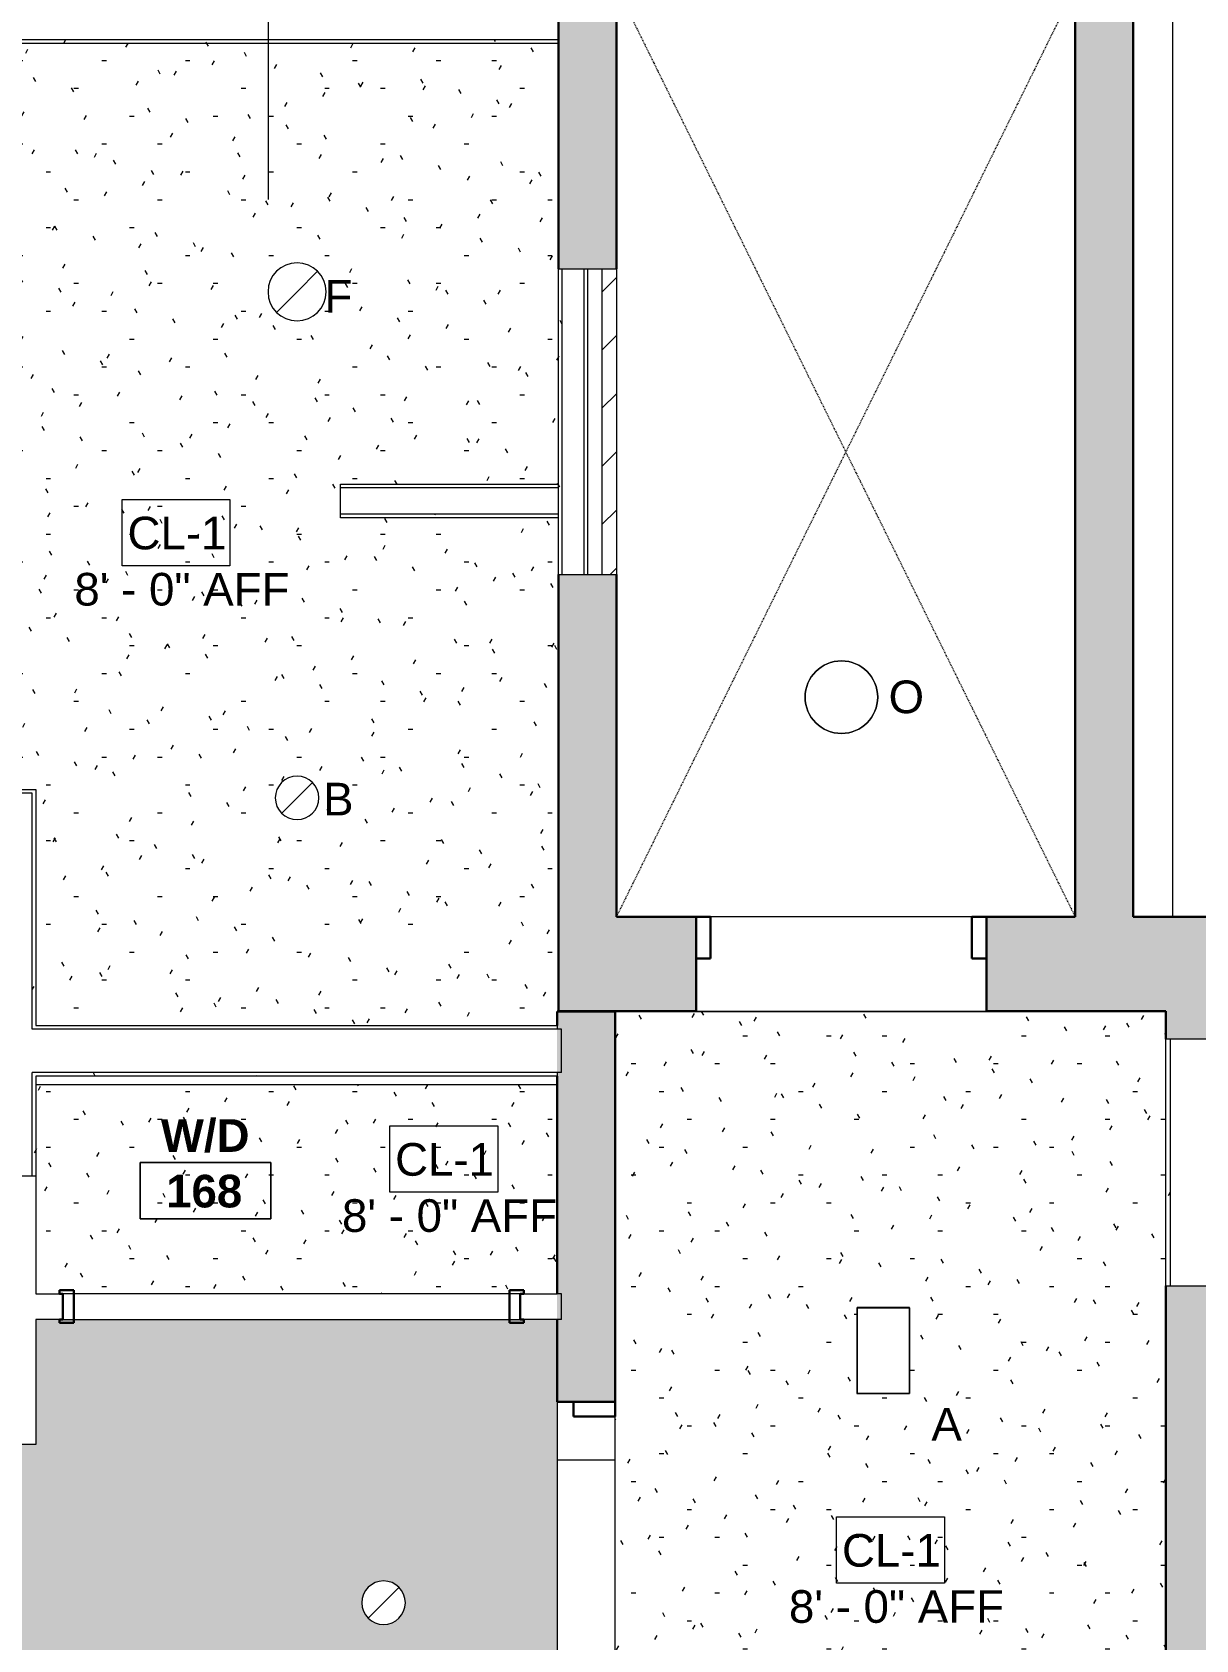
# Model space of a CAD drawing. Header units: inches. Extents: x -529 to 1063, y -2066 to -482.
# Drawn here: x -266.9 to -106.5, y -1784.4 to -1562.8 of the extents above; entities that cross this region are included whole.
import ezdxf

# ---------------------------------------------------------------- set-up
doc = ezdxf.new("R2010")
doc.units = ezdxf.units.IN
doc.header["$MEASUREMENT"] = 0
doc.linetypes.add('Hidden 1_8_', pattern=[0.1875, 0.125, -0.0625])
for name, color, linetype, lineweight in [('A-AREA-IDEN', 2, 'Continuous', 9), ('A-CLNG', 13, 'Continuous', 18), ('A-CLNG-IDEN', 151, 'Continuous', 9), ('A-CLNG-PATT', 13, 'Continuous', 18), ('A-DETL-HDLN', 90, 'Hidden 1_8_', 9), ('A-DOOR', 31, 'Continuous', 18), ('A-DOOR-FRAM', 31, 'Continuous', 30), ('A-ROOF', 132, 'Continuous', 18), ('A-WALL', 113, 'Continuous', 18), ('A-WALL-PATT', 111, 'Continuous', 18), ('E-LITE-EQPM', 33, 'Continuous', 9), ('E-LITE-EQPM-IDEN', 33, 'Continuous', 9), ('I-WALL', 2, 'Continuous', 18)]:
    doc.layers.add(name, color=color, linetype=linetype, lineweight=lineweight)
doc.styles.add('Arial', font='arial.ttf', dxfattribs={"height": 4.5})
doc.styles.add('Swis721 Lt BT', font='swissl.ttf', dxfattribs={"height": 4.5})
doc.styles.add('Swis721 Lt BT_B', font='', dxfattribs={"height": 4.5})
doc.styles.get('Swis721 Lt BT_B').set_extended_font_data('Swis721 Lt BT', bold=True)
pattern_1 = [(0, (0, 0), (15.36, 3.84), [0.634, -10.886, 0.634, -10.886, -61.44]), (0, (0, 0), (15.36, 3.84), [-23.04, 0.634, -22.406, 0.634, -10.886, -26.88]), (0, (0, 0), (15.36, 3.84), [-57.6, 0.634, -7.046, 0.634, -18.566]), (120, (5.76, 1.92), (-11.0055376, 11.38215), [0.634, -10.886, 0.634, -10.886, -61.44]), (120, (5.76, 1.92), (-11.0055376, 11.38215), [-23.04, 0.634, -22.406, 0.634, -10.886, -26.88]), (120, (5.76, 1.92), (-11.0055376, 11.38215), [-57.6, 0.634, -7.046, 0.634, -18.566]), (240, (7.68, 9.6), (-4.3544624, -15.22215), [0.634, -10.886, 0.634, -10.886, -61.44]), (240, (7.68, 9.6), (-4.3544624, -15.22215), [-23.04, 0.634, -22.406, 0.634, -10.886, -26.88]), (240, (7.68, 9.6), (-4.3544624, -15.22215), [-57.6, 0.634, -7.046, 0.634, -18.566])]

# ---------------------------------------------------------------- blocks, each defined once
blk = doc.blocks.new('Single Flush - D1 3_ X 7_3_ - NOT FR-6102866-1ST FLOOR - RCP')
at = {"layer": 'A-DOOR-FRAM', "color": 8}
for p, q in [((-20, -0.75), (-20, -6.5)), ((-20, -0.75), (-18, -0.75)), ((-18, -0.75), (-18, -6.5)), ((18.000004, -0.75), (18.000004, -6.5)), ((18.000004, -0.75), (20.000004, -0.75)), ((20.000004, -0.75), (20.000004, -6.5)), ((-20, -6.5), (-18, -6.5)), ((18.000004, -6.5), (20.000004, -6.5))]:
    blk.add_line(p, q, dxfattribs=at)
blk = doc.blocks.new('Downlight - Recessed Can - 6_ Incandescent - 277V-5290754-1ST FLOOR - RCP')
at = {"layer": 'E-LITE-EQPM'}
for q in [(-2.12, -2.12), (2.12, 2.12)]:
    blk.add_line((0, 0), q, dxfattribs=at)
for start, end in [(360, 180), (0, 180), (180, 360), (180, 360)]:
    blk.add_arc((0, 0), 3, start, end, dxfattribs=at)
blk = doc.blocks.new('Trybeca Rectangle Trimless 300mm 33W  HCOFO - Trybeca Rectangle Trimlles 300 mm  HCOFO Embossed matt white-5303995-1ST FLOOR - RCP')
at = {"layer": 'E-LITE-EQPM'}
for p, q in [((-3.61, -5.91), (-3.61, 5.91)), ((-3.61, 5.91), (3.6, 5.91)), ((3.6, 5.91), (3.6, -5.91)), ((3.6, -5.91), (-3.61, -5.91))]:
    blk.add_line(p, q, dxfattribs=at)
for centre, radius, start, end in [((-3.59, 5.89), 0.0375, 90, 180), ((3.58, 5.88), 0.0407, 0, 90), ((-3.59, -5.89), 0.0389, 180, 270), ((3.58, -5.89), 0.0393, 270, 0)]:
    blk.add_arc(centre, radius, start, end, dxfattribs=at)
blk = doc.blocks.new('Single Flush - D1 3_ X 8_ - FR-6102084-1ST FLOOR - RCP')
at = {"layer": 'A-DOOR-FRAM'}
for p, q in [((-20, -1.75), (-20, 4)), ((-20, 4), (-18, 4)), ((-18, -1.75), (-18, 4)), ((18.000004, -1.75), (18.000004, 4)), ((18.000004, 4), (20.000004, 4)), ((20.000004, -1.75), (20.000004, 4)), ((-20, -1.75), (-18, -1.75)), ((18.000004, -1.75), (20.000004, -1.75))]:
    blk.add_line(p, q, dxfattribs=at)
blk = doc.blocks.new('Downlight - Recessed Can - 8_ Incandescent - 120V-6101284-1ST FLOOR - RCP')
at = {"layer": 'E-LITE-EQPM'}
for q in [(2.83, 2.83), (-2.83, -2.83)]:
    blk.add_line((0, 0), q, dxfattribs=at)
for start, end in [(360, 180), (0, 180), (180, 360), (180, 360)]:
    blk.add_arc((0, 0), 4, start, end, dxfattribs=at)
blk = doc.blocks.new('Double Flush - D2 5_ X 8_-6101976-1ST FLOOR - RCP')
at = {"layer": 'A-DOOR-FRAM'}
for p, q in [((-32, 2.25), (-30, 2.25)), ((-32, 2.25), (-32, 1.75)), ((-30, -2.25), (-30, 2.25)), ((30.000004, -2.25), (30.000004, 2.25)), ((30.000004, 2.25), (32.000004, 2.25)), ((32.000004, 2.25), (32.000004, 1.75)), ((-32, 1.75), (-31.5, 1.75)), ((-31.5, -1.75), (-31.5, 1.75)), ((31.500004, 1.75), (32.000004, 1.75)), ((31.500004, -1.75), (31.500004, 1.75)), ((-32, -1.75), (-31.5, -1.75)), ((-32, -2.25), (-32, -1.75)), ((31.500004, -1.75), (32.000004, -1.75)), ((32.000004, -2.25), (32.000004, -1.75)), ((-32, -2.25), (-30, -2.25)), ((30.000004, -2.25), (32.000004, -2.25))]:
    blk.add_line(p, q, dxfattribs=at)
blk = doc.blocks.new('Ceiling Light - Flat Round - 100W - 277V-6077128-1ST FLOOR - RCP')
at = {"layer": 'E-LITE-EQPM'}
blk.add_circle((0, 0), 5, dxfattribs=at)
for start, end in [(360, 180), (180, 360)]:
    blk.add_arc((0, 0), 5, start, end, dxfattribs=at)
blk = doc.blocks.new('Room Tag - Room Name and Number-3379422-1ST FLOOR - RCP')
at = {"layer": 'A-AREA-IDEN'}
for p, q in [((-0.1881, -0.1636), (-0.1881, -0.0018)), ((-0.1881, -0.0018), (0.1869, -0.0018)), ((0.1869, -0.0018), (-0.1881, -0.0018)), ((-0.1881, -0.0018), (-0.1881, -0.1636)), ((0.1869, -0.0018), (0.1869, -0.1636)), ((0.1869, -0.1636), (0.1869, -0.0018)), ((0.1869, -0.1636), (-0.1881, -0.1636)), ((-0.1881, -0.1636), (0.1869, -0.1636))]:
    blk.add_line(p, q, dxfattribs=at)

msp = doc.modelspace()

# ---------------------------------------------------------------- hatches: boundary and pattern name
at = {"layer": 'A-CLNG-PATT'}
h = msp.add_hatch(dxfattribs=at)
h.set_pattern_fill('FP_1', color=256, style=0, pattern_type=2)
h.set_pattern_definition(pattern_1)
h.paths.add_polyline_path([(-266.36, -1699.7), (-194.53, -1699.7), (-194.53, -1697.76), (-194.36, -1697.76), (-194.36, -1629.75), (-224.36, -1629.75), (-224.36, -1625.12), (-194.36, -1625.12), (-194.36, -1564.37), (-285.45, -1564.37), (-285.45, -1607.95), (-310.7, -1607.95), (-310.7, -1612.56), (-310.2, -1612.57), (-309.61, -1612.65), (-309.05, -1612.86), (-308.58, -1613.18), (-308.22, -1613.55), (-307.94, -1613.99), (-307.76, -1614.52), (-307.7, -1615.13), (-307.78, -1615.68), (-307.96, -1616.18), (-308.26, -1616.65), (-308.65, -1617.04), (-309.14, -1617.34), (-309.66, -1617.51), (-310.37, -1617.59), (-310.7, -1617.59), (-310.7, -1657.31), (-310.2, -1657.33), (-309.61, -1657.4), (-309.05, -1657.61), (-308.58, -1657.94), (-308.22, -1658.3), (-307.94, -1658.74), (-307.76, -1659.27), (-307.7, -1659.88), (-307.78, -1660.44), (-307.96, -1660.94), (-308.26, -1661.4), (-308.65, -1661.79), (-309.14, -1662.09), (-309.66, -1662.27), (-310.37, -1662.34), (-310.7, -1662.34), (-310.7, -1667.2), (-266.36, -1667.2), (-266.36, -1688.45)], flags=0)
h.paths.add_polyline_path([(-230.36, -1671.34), (-231.13, -1671.24), (-231.86, -1670.94), (-232.48, -1670.46), (-232.95, -1669.84), (-233.25, -1669.12), (-233.36, -1668.34), (-233.25, -1667.56), (-232.95, -1666.84), (-232.48, -1666.22), (-231.86, -1665.74), (-231.1, -1665.44), (-230.36, -1665.34), (-229.58, -1665.44), (-228.86, -1665.74), (-228.24, -1666.22), (-227.76, -1666.84), (-227.46, -1667.56), (-227.36, -1668.34), (-227.46, -1669.12), (-227.76, -1669.84), (-228.24, -1670.46), (-228.86, -1670.94), (-229.58, -1671.24)], flags=0)
h.paths.add_polyline_path([(-310.68, -1662.33), (-310.65, -1662.33), (-310.63, -1662.3), (-310.56, -1662.3), (-310.54, -1662.09), (-310.53, -1662.07), (-310.42, -1662.05), (-310.35, -1662.13), (-310.34, -1662.3), (-310.2, -1662.29), (-309.61, -1662.22), (-309.05, -1662), (-308.56, -1661.66), (-308.17, -1661.2), (-307.89, -1660.64), (-307.76, -1660.12), (-307.78, -1659.47), (-307.94, -1658.87), (-308.18, -1658.42), (-308.64, -1657.94), (-309.13, -1657.62), (-309.66, -1657.43), (-310.35, -1657.36), (-310.37, -1657.57), (-310.49, -1657.61), (-310.55, -1657.55), (-310.56, -1657.52), (-310.56, -1657.36), (-310.65, -1657.36), (-310.65, -1657.33), (-310.68, -1657.33), (-310.68, -1662.3)], flags=0)
h.paths.add_polyline_path([(-309.61, -1655.57), (-310.26, -1655.57), (-310.26, -1618.72), (-309.49, -1618.72), (-309.49, -1655.57)], flags=0)
h.paths.add_polyline_path([(-310.68, -1617.57), (-310.65, -1617.57), (-310.63, -1617.54), (-310.56, -1617.54), (-310.54, -1617.34), (-310.53, -1617.32), (-310.42, -1617.3), (-310.35, -1617.38), (-310.34, -1617.54), (-310.2, -1617.54), (-309.61, -1617.47), (-309.05, -1617.25), (-308.56, -1616.9), (-308.17, -1616.45), (-307.89, -1615.89), (-307.76, -1615.37), (-307.78, -1614.72), (-307.94, -1614.12), (-308.18, -1613.67), (-308.64, -1613.18), (-309.13, -1612.86), (-309.66, -1612.67), (-310.35, -1612.61), (-310.37, -1612.82), (-310.49, -1612.85), (-310.55, -1612.79), (-310.56, -1612.77), (-310.56, -1612.61), (-310.65, -1612.61), (-310.65, -1612.57), (-310.68, -1612.57), (-310.68, -1617.54)], flags=0)
h.paths.add_polyline_path([(-230.36, -1602.61), (-231.39, -1602.48), (-232.36, -1602.08), (-233.19, -1601.44), (-233.82, -1600.61), (-234.22, -1599.65), (-234.36, -1598.61), (-234.22, -1597.58), (-233.82, -1596.61), (-233.19, -1595.78), (-232.36, -1595.15), (-231.39, -1594.75), (-230.36, -1594.61), (-229.32, -1594.75), (-228.36, -1595.15), (-227.53, -1595.78), (-226.89, -1596.61), (-226.49, -1597.58), (-226.36, -1598.61), (-226.49, -1599.65), (-226.89, -1600.61), (-227.53, -1601.44), (-228.36, -1602.08), (-229.32, -1602.48)], flags=0)
h = msp.add_hatch(dxfattribs=at)
h.set_pattern_fill('FP_3', color=256, style=0, pattern_type=2)
h.set_pattern_definition(pattern_1)
h.paths.add_polyline_path([(-316.08, -1914.58), (-306.63, -1914.58), (-306.63, -1907.52), (-194.53, -1907.52), (-194.53, -1740.2), (-266.36, -1740.2), (-266.36, -1757.44), (-390.28, -1757.44), (-390.28, -1643.2), (-438.45, -1643.2), (-438.45, -1757.44), (-489.09, -1757.46), (-489.09, -1790.21), (-502.17, -1790.21), (-502.17, -1914.58), (-342.08, -1914.58)], flags=0)
h.paths.add_polyline_path([(-218.44, -1890.52), (-219.22, -1890.41), (-219.94, -1890.11), (-220.57, -1889.64), (-221.04, -1889.02), (-221.34, -1888.29), (-221.44, -1887.52), (-221.34, -1886.74), (-221.04, -1886.02), (-220.57, -1885.39), (-219.94, -1884.92), (-219.22, -1884.62), (-218.44, -1884.52), (-217.67, -1884.62), (-216.94, -1884.92), (-216.32, -1885.39), (-215.85, -1886.02), (-215.55, -1886.74), (-215.44, -1887.52), (-215.55, -1888.29), (-215.85, -1889.02), (-216.32, -1889.64), (-216.94, -1890.11), (-217.67, -1890.41)], flags=0)
h.paths.add_polyline_path([(-352.82, -1890.52), (-353.6, -1890.41), (-354.32, -1890.11), (-354.95, -1889.64), (-355.42, -1889.02), (-355.72, -1888.29), (-355.82, -1887.52), (-355.72, -1886.74), (-355.42, -1886.02), (-354.95, -1885.39), (-354.32, -1884.92), (-353.6, -1884.62), (-352.82, -1884.52), (-352.05, -1884.62), (-351.32, -1884.92), (-350.7, -1885.39), (-350.23, -1886.02), (-349.93, -1886.74), (-349.82, -1887.52), (-349.93, -1888.29), (-350.23, -1889.02), (-350.7, -1889.64), (-351.32, -1890.11), (-352.05, -1890.41)], flags=0)
h.paths.add_polyline_path([(-414.36, -1890.52), (-415.14, -1890.41), (-415.86, -1890.11), (-416.49, -1889.64), (-416.96, -1889.02), (-417.26, -1888.29), (-417.36, -1887.52), (-417.26, -1886.74), (-416.96, -1886.02), (-416.49, -1885.39), (-415.86, -1884.92), (-415.14, -1884.62), (-414.36, -1884.52), (-413.59, -1884.62), (-412.86, -1884.92), (-412.24, -1885.39), (-411.77, -1886.02), (-411.47, -1886.74), (-411.36, -1887.52), (-411.47, -1888.29), (-411.77, -1889.02), (-412.24, -1889.64), (-412.93, -1890.14), (-413.59, -1890.41)], flags=0)
h.paths.add_polyline_path([(-280.82, -1890.52), (-281.6, -1890.41), (-282.32, -1890.11), (-282.95, -1889.64), (-283.42, -1889.02), (-283.72, -1888.29), (-283.82, -1887.52), (-283.72, -1886.74), (-283.42, -1886.02), (-282.95, -1885.39), (-282.32, -1884.92), (-281.6, -1884.62), (-280.82, -1884.52), (-280.05, -1884.62), (-279.32, -1884.92), (-278.7, -1885.39), (-278.23, -1886.02), (-277.93, -1886.74), (-277.82, -1887.52), (-277.93, -1888.29), (-278.23, -1889.02), (-278.7, -1889.64), (-279.32, -1890.11), (-280.06, -1890.42)], flags=0)
h.paths.add_polyline_path([(-479.25, -1885.42), (-479.46, -1885.42), (-480.4, -1884.97), (-481.04, -1884.16), (-481.27, -1883.15), (-481.04, -1882.15), (-480.39, -1881.34), (-479.46, -1880.89), (-478.42, -1880.89), (-477.5, -1881.34), (-476.85, -1882.15), (-476.63, -1883.17), (-476.89, -1884.2), (-477.5, -1884.97), (-478.43, -1885.42), (-478.95, -1885.42)], flags=0)
h.paths.add_polyline_path([(-430.05, -1863.29), (-432.64, -1863.29), (-434.93, -1859.36), (-432.64, -1855.43), (-428.12, -1855.43), (-425.83, -1859.36), (-428.12, -1863.29), (-428.64, -1863.29)], flags=0)
h.paths.add_polyline_path([(-479.46, -1853.99), (-480.4, -1853.54), (-481.04, -1852.73), (-481.27, -1851.72), (-481.04, -1850.72), (-480.39, -1849.91), (-479.46, -1849.46), (-478.42, -1849.47), (-477.5, -1849.91), (-476.85, -1850.72), (-476.62, -1851.72), (-476.85, -1852.73), (-477.5, -1853.54), (-478.43, -1853.99), (-479.37, -1853.99)], flags=0)
h.paths.add_polyline_path([(-280.65, -1850.88), (-281, -1850.88), (-281, -1837.85), (-282.21, -1837.66), (-283.47, -1837.02), (-283.84, -1836.65), (-293.07, -1845.88), (-293.32, -1845.63), (-284.09, -1836.4), (-284.46, -1836.03), (-285.1, -1834.77), (-285.29, -1833.56), (-298.32, -1833.56), (-298.32, -1833.21), (-285.29, -1833.21), (-285.1, -1831.99), (-284.46, -1830.74), (-284.09, -1830.37), (-293.32, -1821.13), (-293.07, -1820.88), (-283.84, -1830.12), (-283.47, -1829.74), (-282.21, -1829.11), (-281, -1828.91), (-281, -1815.88), (-280.65, -1815.88), (-280.65, -1828.91), (-279.43, -1829.11), (-278.18, -1829.74), (-277.81, -1830.12), (-268.57, -1820.88), (-268.32, -1821.13), (-277.56, -1830.37), (-277.18, -1830.74), (-276.55, -1831.99), (-276.35, -1833.21), (-263.32, -1833.21), (-263.32, -1833.56), (-276.35, -1833.56), (-276.55, -1834.77), (-277.18, -1836.03), (-277.56, -1836.4), (-268.32, -1845.63), (-268.57, -1845.88), (-277.81, -1836.65), (-278.18, -1837.02), (-279.43, -1837.66), (-280.65, -1837.85), (-280.65, -1842.43)], flags=0)
h.paths.add_polyline_path([(-428.24, -1843.07), (-432.76, -1843.07), (-435.05, -1839.13), (-432.76, -1835.2), (-428.24, -1835.2), (-425.95, -1839.13), (-427.87, -1842.43)], flags=0)
h.paths.add_polyline_path([(-279.09, -1835.77), (-279.09, -1835.77), (-279.18, -1835.64)], flags=0)
h.paths.add_polyline_path([(-282.37, -1831.25), (-282.37, -1831.25), (-282.47, -1831.12)], flags=0)
h.paths.add_polyline_path([(-478.43, -1822.56), (-479.48, -1822.55), (-480.4, -1822.11), (-481.04, -1821.3), (-481.27, -1820.27), (-481.04, -1819.29), (-480.39, -1818.48), (-479.46, -1818.03), (-478.42, -1818.04), (-477.5, -1818.48), (-476.85, -1819.29), (-476.62, -1820.29), (-476.85, -1821.3), (-477.5, -1822.11), (-478.42, -1822.55)], flags=0)
h.paths.add_polyline_path([(-428.12, -1818.53), (-432.64, -1818.53), (-434.93, -1814.59), (-432.64, -1810.66), (-428.12, -1810.66), (-425.83, -1814.59), (-428.03, -1818.39)], flags=0)
h.paths.add_polyline_path([(-478.94, -1791.13), (-479.48, -1791.12), (-480.4, -1790.68), (-481.04, -1789.87), (-481.27, -1788.87), (-481.04, -1787.86), (-480.4, -1787.05), (-479.46, -1786.6), (-478.43, -1786.6), (-477.5, -1787.05), (-476.85, -1787.86), (-476.62, -1788.87), (-476.85, -1789.87), (-477.5, -1790.68), (-478.43, -1791.13)], flags=0)
h.paths.add_polyline_path([(-513.09, -1789.46), (-513.09, -1758.21), (-516.05, -1758.21), (-516.05, -1789.46), (-515.3, -1789.46)], flags=0)
h.paths.add_polyline_path([(-414.36, -1782.25), (-415.14, -1782.15), (-415.86, -1781.85), (-416.49, -1781.37), (-416.96, -1780.75), (-417.26, -1780.03), (-417.36, -1779.25), (-417.26, -1778.47), (-416.96, -1777.75), (-416.49, -1777.13), (-415.86, -1776.65), (-415.14, -1776.35), (-414.36, -1776.25), (-413.59, -1776.35), (-412.86, -1776.65), (-412.24, -1777.13), (-411.77, -1777.75), (-411.47, -1778.47), (-411.36, -1779.25), (-411.47, -1780.03), (-411.77, -1780.75), (-412.24, -1781.37), (-412.93, -1781.88), (-413.59, -1782.15)], flags=0)
h.paths.add_polyline_path([(-352.82, -1782.25), (-353.6, -1782.15), (-354.32, -1781.85), (-354.95, -1781.37), (-355.42, -1780.75), (-355.72, -1780.03), (-355.82, -1779.25), (-355.72, -1778.47), (-355.42, -1777.75), (-354.95, -1777.13), (-354.32, -1776.65), (-353.6, -1776.35), (-352.82, -1776.25), (-352.05, -1776.35), (-351.32, -1776.65), (-350.7, -1777.13), (-350.23, -1777.75), (-349.93, -1778.47), (-349.82, -1779.25), (-349.93, -1780.03), (-350.23, -1780.75), (-350.7, -1781.37), (-351.32, -1781.85), (-352.05, -1782.15)], flags=0)
h.paths.add_polyline_path([(-280.82, -1782.25), (-281.6, -1782.15), (-282.32, -1781.85), (-282.95, -1781.37), (-283.42, -1780.75), (-283.72, -1780.03), (-283.82, -1779.25), (-283.72, -1778.47), (-283.42, -1777.75), (-282.95, -1777.13), (-282.32, -1776.65), (-281.6, -1776.35), (-280.82, -1776.25), (-280.05, -1776.35), (-279.32, -1776.65), (-278.7, -1777.13), (-278.23, -1777.75), (-277.93, -1778.47), (-277.82, -1779.25), (-277.93, -1780.03), (-278.23, -1780.75), (-278.7, -1781.37), (-279.32, -1781.85), (-280.06, -1782.15)], flags=0)
h.paths.add_polyline_path([(-218.44, -1782.25), (-219.22, -1782.15), (-219.94, -1781.85), (-220.57, -1781.37), (-221.04, -1780.75), (-221.34, -1780.03), (-221.44, -1779.25), (-221.34, -1778.47), (-221.04, -1777.75), (-220.57, -1777.13), (-219.94, -1776.65), (-219.22, -1776.35), (-218.44, -1776.25), (-217.67, -1776.35), (-216.94, -1776.65), (-216.32, -1777.13), (-215.85, -1777.75), (-215.55, -1778.47), (-215.44, -1779.25), (-215.55, -1780.03), (-215.85, -1780.75), (-216.32, -1781.37), (-216.94, -1781.85), (-217.67, -1782.15)], flags=0)
h.paths.add_polyline_path([(-414.36, -1731.88), (-415.14, -1731.78), (-415.86, -1731.48), (-416.49, -1731), (-416.96, -1730.38), (-417.26, -1729.65), (-417.36, -1728.88), (-417.26, -1728.1), (-416.96, -1727.38), (-416.49, -1726.76), (-415.86, -1726.28), (-415.14, -1725.98), (-414.36, -1725.88), (-413.59, -1725.98), (-412.86, -1726.28), (-412.24, -1726.76), (-411.77, -1727.38), (-411.47, -1728.1), (-411.36, -1728.88), (-411.47, -1729.65), (-411.77, -1730.38), (-412.24, -1731), (-412.86, -1731.48), (-413.59, -1731.78)], flags=0)
h.paths.add_polyline_path([(-414.36, -1674.76), (-415.14, -1674.66), (-415.86, -1674.36), (-416.49, -1673.88), (-416.96, -1673.26), (-417.26, -1672.54), (-417.36, -1671.76), (-417.26, -1670.99), (-416.96, -1670.26), (-416.49, -1669.64), (-415.86, -1669.16), (-415.14, -1668.86), (-414.36, -1668.76), (-413.59, -1668.86), (-412.86, -1669.16), (-412.24, -1669.64), (-411.77, -1670.26), (-411.47, -1670.99), (-411.36, -1671.76), (-411.47, -1672.54), (-411.77, -1673.26), (-412.24, -1673.88), (-412.86, -1674.36), (-413.59, -1674.66)], flags=0)
h = msp.add_hatch(dxfattribs=at)
h.set_pattern_fill('FP_1', color=256, style=0, pattern_type=2)
h.set_pattern_definition(pattern_1)
h.paths.add_polyline_path([(-112.22, -1790.64), (-110.68, -1790.64), (-110.68, -1697.76), (-186.53, -1697.76), (-186.53, -1790.64), (-168.16, -1790.64)], flags=0)
h.paths.add_polyline_path([(-153.21, -1750.43), (-153.21, -1738.58), (-145.97, -1738.58), (-145.97, -1750.43), (-150.68, -1750.43)], flags=0)
h = msp.add_hatch(dxfattribs=at)
h.set_pattern_fill('FP_1', color=256, style=0, pattern_type=2)
h.set_pattern_definition(pattern_1)
h.paths.add_polyline_path([(-262.61, -1736.7), (-194.53, -1736.7), (-194.53, -1707.83), (-266.36, -1707.83), (-266.36, -1736.7)], flags=0)
at = {"layer": 'A-WALL-PATT', "lineweight": 9}
for points in [[(-123.16, -1684.72), (-115.16, -1684.72), (-115.16, -1553.22), (-123.16, -1553.22), (-123.16, -1654.24)], [(-186.53, -1751.57), (-186.53, -1697.76), (-194.53, -1697.76), (-194.53, -1751.57)]]:
    msp.add_hatch(color=7, dxfattribs=at).paths.add_polyline_path(points, flags=0)
h = msp.add_hatch(color=7, dxfattribs=at)
h.paths.add_polyline_path([(-186.36, -1697.72), (-186.36, -1637.56), (-194.36, -1637.56), (-194.36, -1697.72)], flags=0)
h.paths.add_polyline_path([(-190.86, -1595.42), (-186.36, -1595.42), (-186.36, -1560.25), (-194.36, -1560.25), (-194.36, -1595.42), (-193.86, -1595.42)], flags=0)
h = msp.add_hatch(dxfattribs=at)
h.set_pattern_fill('FP_1', color=256, style=0, pattern_type=2)
h.set_pattern_definition(pattern_1)
h.paths.add_polyline_path([(-194.36, -1564.37), (-194.36, -1563.87), (-285.45, -1563.87), (-285.45, -1564.37), (-224.11, -1564.37)], flags=0)
h = msp.add_hatch(dxfattribs=at)
h.set_pattern_fill('FP_1', color=256, style=0, pattern_type=2)
h.set_pattern_definition(pattern_1)
h.paths.add_polyline_path([(-193.86, -1637.56), (-193.86, -1595.42), (-194.36, -1595.42), (-194.36, -1637.56)], flags=0)
h = msp.add_hatch(dxfattribs=at)
h.set_pattern_fill('FP_2', color=256, style=0, pattern_type=2)
h.set_pattern_definition([(45, (0, 0), (-4.006467, 4.006467), [])])
h.paths.add_polyline_path([(-186.36, -1637.56), (-186.36, -1595.42), (-188.36, -1595.42), (-188.36, -1637.56)], flags=0)
h = msp.add_hatch(dxfattribs=at)
h.set_pattern_fill('FP_1', color=256, style=0, pattern_type=2)
h.set_pattern_definition(pattern_1)
h.paths.add_polyline_path([(-224.36, -1625.62), (-194.36, -1625.62), (-194.36, -1625.12), (-224.36, -1625.12)], flags=0)
h = msp.add_hatch(dxfattribs=at)
h.set_pattern_fill('FP_1', color=256, style=0, pattern_type=2)
h.set_pattern_definition(pattern_1)
h.paths.add_polyline_path([(-224.36, -1629.75), (-194.36, -1629.75), (-194.36, -1629.25), (-224.36, -1629.25)], flags=0)
h = msp.add_hatch(dxfattribs=at)
h.set_pattern_fill('FP_1', color=256, style=0, pattern_type=2)
h.set_pattern_definition(pattern_1)
h.paths.add_polyline_path([(-266.36, -1720.44), (-266.36, -1706.2), (-266.86, -1706.2), (-266.86, -1720.44)], flags=0)
h.paths.add_polyline_path([(-266.86, -1700.2), (-266.36, -1700.2), (-266.36, -1667.2), (-266.86, -1667.2), (-266.86, -1688.45)], flags=0)
h = msp.add_hatch(color=7, dxfattribs=at)
h.paths.add_polyline_path([(240.17, -1697.72), (248.17, -1697.72), (248.17, -1684.72), (-135.38, -1684.72), (-135.38, -1697.72), (223.47, -1697.72)], flags=0)
h.paths.add_polyline_path([(-175.38, -1697.72), (-175.38, -1684.72), (-186.36, -1684.72), (-186.36, -1697.72)], flags=0)
h = msp.add_hatch(color=7, dxfattribs=at)
h.paths.add_polyline_path([(-102.68, -1907.52), (-102.68, -1735.59), (-110.68, -1735.59), (-110.68, -1907.52)], flags=0)
h.paths.add_polyline_path([(-102.68, -1701.59), (-102.68, -1697.72), (-110.68, -1697.72), (-110.68, -1701.59), (-103.31, -1701.59)], flags=0)
h = msp.add_hatch(dxfattribs=at)
h.set_pattern_fill('FP_1', color=256, style=0, pattern_type=2)
h.set_pattern_definition(pattern_1)
h.paths.add_polyline_path([(-110.06, -1735.59), (-110.06, -1701.59), (-110.68, -1701.59), (-110.68, -1735.59)], flags=0)
h = msp.add_hatch(dxfattribs=at)
h.set_pattern_fill('FP_1', color=256, style=0, pattern_type=2)
h.set_pattern_definition(pattern_1)
h.paths.add_polyline_path([(-194.53, -1706.7), (-194.53, -1706.2), (-266.36, -1706.2), (-266.36, -1706.7), (-224.11, -1706.7)], flags=0)

# ---------------------------------------------------------------- linework, layer by layer
at = {"layer": 'A-AREA-IDEN'}
msp.add_line((-234.3, -1585.88), (-234.29, -1543.97), dxfattribs=at)
at = {"layer": 'A-CLNG'}
for p, q in [((-135.38, -1684.72), (-175.38, -1684.72)), ((-194.36, -1697.72), (-194.36, -1697.76)), ((-186.53, -1697.76), (-110.68, -1697.76)), ((-266.36, -1707.83), (-194.53, -1707.83)), ((-199.61, -1736.7), (-262.61, -1736.7)), ((-145.97, -1738.58), (-153.21, -1738.58)), ((-153.21, -1738.58), (-153.21, -1750.43)), ((-145.97, -1750.43), (-145.97, -1738.58)), ((-186.53, -1790.64), (-186.53, -1751.57)), ((-153.21, -1750.43), (-145.97, -1750.43))]:
    msp.add_line(p, q, dxfattribs=at)
for centre, radius, start, end in [((-230.36, -1598.61), 4, 0, 180), ((-230.36, -1598.61), 4, 180, 360), ((-230.36, -1668.34), 3, 0, 180), ((-230.36, -1668.34), 3, 180, 360), ((-218.44, -1737.21), 3, 265.5006, 274.4994), ((-218.44, -1779.25), 3, 0, 180), ((-218.44, -1779.25), 3, 180, 0)]:
    msp.add_arc(centre, radius, start, end, dxfattribs=at)
at = {"layer": 'A-CLNG-IDEN', "flags": 128}
for points in [[(-254.47, -1627.23), (-239.6, -1627.23), (-239.6, -1636.36), (-254.47, -1636.36)], [(-217.6, -1713.53), (-202.72, -1713.53), (-202.72, -1722.67), (-217.6, -1722.67)], [(-156.03, -1767.4), (-141.15, -1767.4), (-141.15, -1776.54), (-156.03, -1776.54)]]:
    msp.add_lwpolyline(points, close=True, dxfattribs=at)
at = {"layer": 'A-DETL-HDLN'}
for p, q in [((-186.36, -1556.63), (-123.16, -1684.72)), ((-123.16, -1556.63), (-186.36, -1684.72))]:
    msp.add_line(p, q, dxfattribs=at)
at = {"layer": 'A-ROOF'}
msp.add_line((-109.75, -1550.37), (-109.75, -1684.72), dxfattribs=at)
at = {"layer": 'A-WALL', "color": 8, "lineweight": 30}
for p, q in [((-186.36, -1552.25), (-186.36, -1595.42)), ((-123.16, -1684.72), (-123.16, -1553.22)), ((-115.16, -1553.22), (-115.16, -1684.72)), ((-194.36, -1595.42), (-194.36, -1560.25)), ((-194.36, -1697.72), (-194.36, -1637.56)), ((-186.36, -1637.56), (-186.36, -1684.72)), ((-186.36, -1684.72), (-175.38, -1684.72)), ((-175.38, -1684.72), (-175.38, -1697.72)), ((-135.38, -1697.72), (-135.38, -1684.72)), ((-135.38, -1684.72), (-123.16, -1684.72)), ((-115.16, -1684.72), (239.3, -1684.72)), ((-175.38, -1697.72), (-194.36, -1697.72)), ((-110.68, -1697.72), (-135.38, -1697.72))]:
    msp.add_line(p, q, dxfattribs=at)
at = {"layer": 'A-WALL'}
for p, q in [((-194.36, -1563.87), (-285.45, -1563.87)), ((-194.36, -1637.56), (-194.36, -1595.42)), ((-193.86, -1595.42), (-193.86, -1637.56)), ((-190.86, -1595.42), (-190.86, -1637.56)), ((-190.36, -1595.42), (-190.36, -1637.56)), ((-188.36, -1595.42), (-188.36, -1637.56)), ((-186.36, -1595.42), (-186.36, -1637.56)), ((-194.36, -1625.62), (-224.36, -1625.62)), ((-194.36, -1629.25), (-224.36, -1629.25)), ((-266.86, -1667.7), (-311.2, -1667.7)), ((-266.86, -1700.2), (-266.86, -1667.7)), ((-193.91, -1700.2), (-266.86, -1700.2)), ((-110.06, -1701.59), (-110.06, -1735.59)), ((-193.91, -1706.2), (-266.86, -1706.2)), ((-266.86, -1720.44), (-266.86, -1706.2)), ((-193.91, -1736.7), (-194.53, -1736.7)), ((-193.91, -1740.2), (-194.53, -1740.2))]:
    msp.add_line(p, q, dxfattribs=at)
at = {"layer": 'A-WALL', "lineweight": 9}
for p, q in [((-194.36, -1595.42), (-186.36, -1595.42)), ((-194.36, -1637.56), (-186.36, -1637.56)), ((-175.38, -1697.72), (-135.38, -1697.72))]:
    msp.add_line(p, q, dxfattribs=at)
at = {"layer": 'I-WALL'}
for p, q in [((-194.36, -1564.37), (-285.45, -1564.37)), ((-224.36, -1625.12), (-194.36, -1625.12)), ((-224.36, -1629.75), (-224.36, -1625.12)), ((-194.36, -1629.75), (-224.36, -1629.75)), ((-310.7, -1667.2), (-266.36, -1667.2)), ((-266.36, -1667.2), (-266.36, -1699.7)), ((-266.36, -1699.7), (-194.53, -1699.7)), ((-194.53, -1699.7), (-194.53, -1700.2)), ((-110.68, -1735.59), (-110.68, -1701.59)), ((-266.36, -1706.7), (-266.36, -1736.7)), ((-194.53, -1706.7), (-266.36, -1706.7)), ((-194.53, -1706.2), (-194.53, -1706.7)), ((-269.86, -1720.44), (-266.36, -1720.44)), ((-266.36, -1736.7), (-262.61, -1736.7)), ((-262.61, -1736.7), (-262.61, -1740.2)), ((-199.61, -1736.7), (-194.53, -1736.7)), ((-199.61, -1740.2), (-199.61, -1736.7)), ((-262.61, -1740.2), (-266.36, -1740.2)), ((-266.36, -1740.2), (-266.36, -1757.44)), ((-194.53, -1740.2), (-199.61, -1740.2)), ((-266.36, -1757.44), (-271.11, -1757.44))]:
    msp.add_line(p, q, dxfattribs=at)
at = {"layer": 'I-WALL', "color": 8, "lineweight": 30}
for p, q in [((-194.53, -1699.7), (-194.53, -1697.76)), ((-194.53, -1697.76), (-186.53, -1697.76)), ((-186.53, -1697.76), (-186.53, -1751.57)), ((-110.68, -1701.59), (-110.68, -1697.72)), ((-194.53, -1736.7), (-194.53, -1706.7)), ((-110.68, -1907.52), (-110.68, -1735.59)), ((-194.53, -1751.57), (-194.53, -1740.2)), ((-186.53, -1751.57), (-194.53, -1751.57))]:
    msp.add_line(p, q, dxfattribs=at)
at = {"layer": 'I-WALL', "lineweight": 9}
for p, q in [((-193.91, -1706.2), (-193.91, -1700.2)), ((-102.68, -1701.59), (-110.68, -1701.59)), ((-193.91, -1740.2), (-193.91, -1736.7)), ((-110.68, -1735.59), (-102.68, -1735.59)), ((-262.61, -1740.2), (-199.61, -1740.2)), ((-194.53, -1751.57), (-194.53, -1791.57)), ((-194.53, -1759.57), (-186.53, -1759.57))]:
    msp.add_line(p, q, dxfattribs=at)

# ---------------------------------------------------------------- block references
at = {"layer": 'A-AREA-IDEN', "xscale": 47.99999999999997, "yscale": 47.99999999999997, "zscale": 47.99999999999997}
msp.add_blockref('Room Tag - Room Name and Number-3379422-1ST FLOOR - RCP', (-242.95, -1718.48), dxfattribs=at)
at = {"layer": 'A-DOOR'}
for name, p, rotation in [('Single Flush - D1 3_ X 7_3_ - NOT FR-6102866-1ST FLOOR - RCP', (-155.38, -1691.22), 180), ('Double Flush - D2 5_ X 8_-6101976-1ST FLOOR - RCP', (-231.11, -1738.45), 180), ('Single Flush - D1 3_ X 8_ - FR-6102084-1ST FLOOR - RCP', (-190.53, -1771.57), 269.9999999999999)]:
    msp.add_blockref(name, p, dxfattribs=dict(at, rotation=rotation))
at = {"layer": 'E-LITE-EQPM'}
for name, p in [('Downlight - Recessed Can - 8_ Incandescent - 120V-6101284-1ST FLOOR - RCP', (-230.36, -1598.61)), ('Ceiling Light - Flat Round - 100W - 277V-6077128-1ST FLOOR - RCP', (-155.36, -1654.47)), ('Downlight - Recessed Can - 6_ Incandescent - 277V-5290754-1ST FLOOR - RCP', (-230.36, -1668.34)), ('Trybeca Rectangle Trimless 300mm 33W  HCOFO - Trybeca Rectangle Trimlles 300 mm  HCOFO Embossed matt white-5303995-1ST FLOOR - RCP', (-149.59, -1744.51)), ('Downlight - Recessed Can - 6_ Incandescent - 277V-5290754-1ST FLOOR - RCP', (-218.44, -1779.25))]:
    msp.add_blockref(name, p, dxfattribs=at)

# ---------------------------------------------------------------- texts
at = {"layer": 'A-AREA-IDEN', "char_height": 4.5, "attachment_point": 1, "style": 'Swis721 Lt BT_B'}
for s, insert, width in [('W/D', (-249.13, -1712.62), 14.847), ('168', (-248.4, -1720.28), 12.726)]:
    msp.add_mtext(s, dxfattribs=dict(at, insert=insert, width=width))
at = {"layer": 'A-CLNG-IDEN', "char_height": 4.5, "attachment_point": 1, "style": 'Swis721 Lt BT'}
for s, insert, width in [('CL-1', (-253.72, -1629.6), 16.059), ('8\' - 0" AFF', (-261.04, -1637.34), 33.7845), ('CL-1', (-216.85, -1715.91), 16.059), ('8\' - 0" AFF', (-224.17, -1723.65), 33.7845), ('CL-1', (-155.28, -1769.78), 16.059), ('8\' - 0" AFF', (-162.59, -1777.52), 33.7845)]:
    msp.add_mtext(s, dxfattribs=dict(at, insert=insert, width=width))
at = {"layer": 'E-LITE-EQPM-IDEN', "char_height": 4.5, "attachment_point": 1, "style": 'Arial'}
for s, insert, width in [('F', (-226.58, -1596.97), 4.6965), ('O', (-148.86, -1652.17), 6.06), ('B', (-226.77, -1666.26), 5.151), ('A', (-142.96, -1752.4), 5.151)]:
    msp.add_mtext(s, dxfattribs=dict(at, insert=insert, width=width))

doc.saveas('drawing.dxf')
